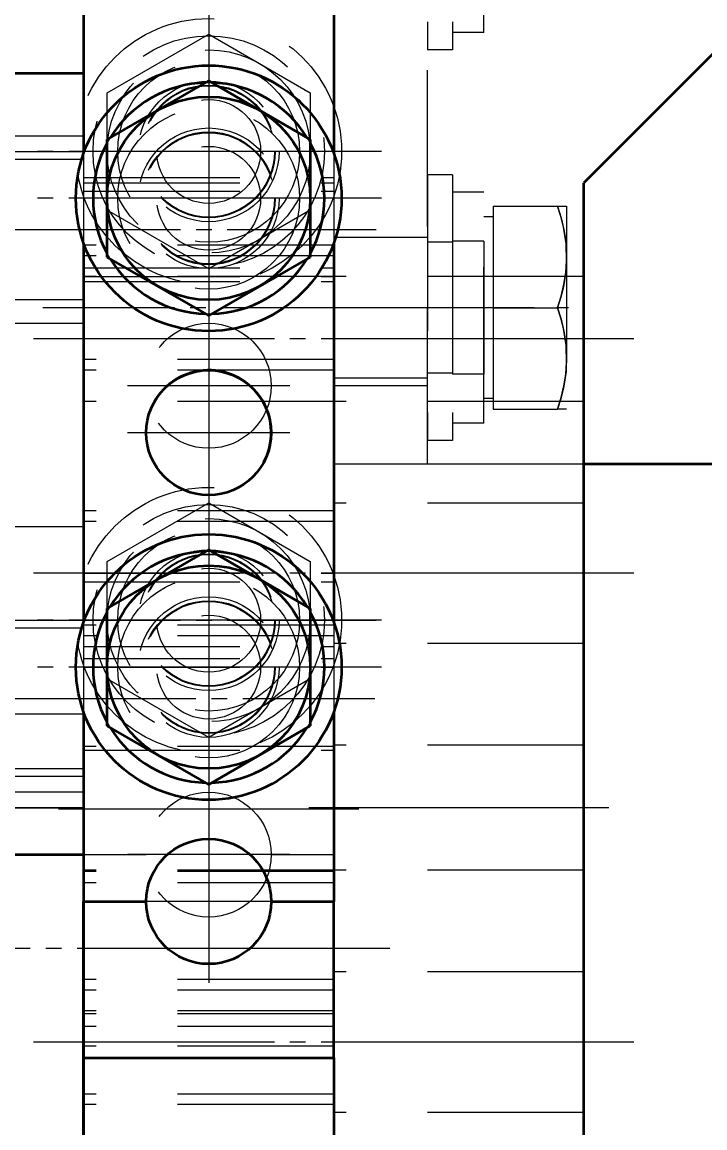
# Model space of a CAD drawing. Header units: millimetres. Extents: x 7914 to 16415, y -883 to 305.
# Drawn here: x 8846.4 to 8890.1, y -98.4 to -27.7 of the extents above; entities that cross this region are included whole.
import ezdxf

# ---------------------------------------------------------------- set-up
doc = ezdxf.new("R2010")
doc.units = ezdxf.units.MM
doc.linetypes.add('CENTER-HOKUTO', pattern=[23, 20, -1, 1, -1])
doc.linetypes.add('HIDDEN-HOKUTO', pattern=[3.8, 2.5, -1.3])
doc.layers.add('AM_7', color=2, linetype='CENTER-HOKUTO', lineweight=30)
doc.layers.add('AM_HID', color=1, linetype='HIDDEN-HOKUTO', lineweight=25)
doc.layers.add('word_dim', color=253, linetype='Continuous')
doc.styles.get("Standard").update_dxf_attribs({"font": 'romans.shx', "bigfont": 'bigfont.shx'})
doc.dimstyles.new('RS1-4', dxfattribs={"dimscale": 4, "dimtxt": 3.5, "dimasz": 3, "dimexe": 1, "dimexo": 0, "dimgap": 1, "dimtad": 3, "dimdsep": 46, "dimtxsty": 'Standard', "dimblk1": 'OPEN', "dimblk2": 'OPEN', "dimsah": 1, "dimcen": 0, "dimclrd": 256, "dimclre": 256, "dimclrt": 3, "dimadec": 0, "dimazin": 0, "dimtfac": 1, "dimtmove": 0, "dimatfit": 3, "dimldrblk": 'OPEN', "dimfxl": 0, "dimtolj": 1, "dimtzin": 0, "dimarcsym": 0})

# ---------------------------------------------------------------- blocks, each defined once
blk = doc.blocks.new('_Open')
at = {"color": 0, "lineweight": -2}
for p, q in [((-1, 0.1667), (0, 0)), ((-1, -0.1667), (0, 0)), ((0, 0), (-1, 0))]:
    blk.add_line(p, q, dxfattribs=at)
blk = doc.blocks.new('*D268')
at = {"layer": 'DEFPOINTS', "color": 0, "linetype": 'Continuous', "ltscale": 2}
for p in [(8745.359, 190.76), (9008.359, -33.444), (8745.359, -212.444)]:
    blk.add_point(p, dxfattribs=at)
at = {"layer": 'word_dim', "linetype": 'Continuous', "lineweight": -2, "ltscale": 2}
for p, q in [((8745.359, -212.444), (8745.359, 194.76)), ((9008.359, -33.444), (9008.359, 194.76)), ((8996.359, 190.76), (8757.359, 190.76))]:
    blk.add_line(p, q, dxfattribs=at)
at = {"layer": 'word_dim', "linetype": 'Continuous', "lineweight": -2, "ltscale": 2, "xscale": 12, "yscale": 12, "zscale": 12, "rotation": 180}
blk.add_blockref('_Open', (8745.359, 190.76), dxfattribs=at)
at = {"layer": 'word_dim', "linetype": 'Continuous', "lineweight": -2, "ltscale": 2, "xscale": 12, "yscale": 12, "zscale": 12}
blk.add_blockref('_Open', (9008.359, 190.76), dxfattribs=at)
at = {"layer": 'word_dim', "color": 3, "linetype": 'Continuous', "ltscale": 2, "insert": (8876.859, 201.76), "char_height": 14, "attachment_point": 5}
blk.add_mtext('\\A1;263', dxfattribs=at)

msp = doc.modelspace()

# ---------------------------------------------------------------- linework, layer by layer
at = {"color": 7, "lineweight": 35}
for p, q in [((8927.359, 7.056), (8882.359, -37.944)), ((8850.359, -8.944), (8850.359, -36.072)), ((8866.359, -8.944), (8866.359, -36.072)), ((8882.359, -102.944), (8882.359, -37.944)), ((8850.359, -41.816), (8850.359, -66.072)), ((8850.359, -41.816), (8850.359, -66.072)), ((8866.359, -41.816), (8866.359, -66.072)), ((8882.359, -55.944), (8968.359, -55.944)), ((8850.359, -71.816), (8850.359, -99.42)), ((8850.359, -204.944), (8850.359, -93.944))]:
    msp.add_line(p, q, dxfattribs=at)
at = {"color": 7, "lineweight": 35, "ltscale": 0.253194}
msp.add_line((8850.359, -25.944), (8850.359, -36.072), dxfattribs=at)
at = {"color": 7, "lineweight": 35, "ltscale": 0.15}
for p, q in [((8844.359, -30.944), (8850.359, -30.944)), ((8844.359, -80.944), (8850.359, -80.944))]:
    msp.add_line(p, q, dxfattribs=at)
at = {"color": 7, "lineweight": 35, "ltscale": 0.187615}
for p, q in [((8851.859, -35.187), (8858.359, -31.437)), ((8858.359, -31.437), (8864.859, -35.187)), ((8858.359, -46.452), (8851.859, -42.701)), ((8864.859, -42.701), (8858.359, -46.452)), ((8851.859, -65.187), (8858.359, -61.437)), ((8858.359, -61.437), (8864.859, -65.187)), ((8858.359, -76.452), (8851.859, -72.701)), ((8864.859, -72.701), (8858.359, -76.452))]:
    msp.add_line(p, q, dxfattribs=at)
at = {"color": 7, "lineweight": 35, "ltscale": 0.093916}
for p, q in [((8851.859, -38.944), (8851.859, -35.187)), ((8864.859, -35.187), (8864.859, -38.944)), ((8851.859, -42.701), (8851.859, -38.944)), ((8864.859, -38.944), (8864.859, -42.701)), ((8851.859, -68.944), (8851.859, -65.187)), ((8864.859, -65.187), (8864.859, -68.944)), ((8851.859, -72.701), (8851.859, -68.944)), ((8864.859, -68.944), (8864.859, -72.701))]:
    msp.add_line(p, q, dxfattribs=at)
at = {"color": 7, "lineweight": 35, "ltscale": 0.303194}
msp.add_line((8850.359, -71.816), (8850.359, -83.944), dxfattribs=at)
at = {"color": 7, "lineweight": 35, "ltscale": 0.303193}
msp.add_line((8866.359, -71.816), (8866.359, -83.944), dxfattribs=at)
at = {"color": 7, "lineweight": 35, "ltscale": 0.1}
for p, q in [((8850.359, -83.944), (8854.359, -83.944)), ((8862.359, -83.944), (8866.359, -83.944))]:
    msp.add_line(p, q, dxfattribs=at)
at = {"color": 7, "lineweight": 35, "ltscale": 0.25}
for p, q in [((8850.359, -93.944), (8850.359, -83.944)), ((8866.359, -93.944), (8866.359, -83.944))]:
    msp.add_line(p, q, dxfattribs=at)
at = {"color": 7, "lineweight": 35, "ltscale": 0.4}
msp.add_line((8850.359, -93.944), (8866.359, -93.944), dxfattribs=at)
at = {"color": 7, "lineweight": 35, "ltscale": 0.136905}
msp.add_line((8866.359, -93.944), (8866.359, -99.42), dxfattribs=at)
at = {"color": 7, "lineweight": 35}
for centre, radius in [((8858.359, -38.944), 8.5), ((8858.359, -38.944), 6.5), ((8858.359, -53.944), 4), ((8858.359, -68.944), 8.5), ((8858.359, -68.944), 6.5), ((8858.359, -83.944), 4), ((8858.359, -83.944), 4)]:
    msp.add_circle(centre, radius, dxfattribs=at)
for centre, radius, start, end in [((8858.359, -38.944), 7.4, 91.47549, 148.49879), ((8858.359, -38.944), 7.4, 31.50123, 88.52449), ((8858.359, -38.944), 7.4, 151.44734, 208.55266), ((8858.359, -38.944), 7.4, 331.44738, 28.55262), ((8858.359, -38.944), 7.4, 211.50117, 268.52454), ((8858.359, -38.944), 7.4, 271.47548, 328.4988), ((8858.359, -53.944), 4, 331.35211, 151.35212), ((8858.359, -68.944), 7.4, 91.47549, 148.49879), ((8858.359, -68.944), 7.4, 31.50123, 88.52449), ((8858.359, -68.944), 7.4, 151.44734, 208.55266), ((8858.359, -68.944), 7.4, 331.44738, 28.55262), ((8858.359, -68.944), 7.4, 211.50117, 268.52454), ((8858.359, -68.944), 7.4, 271.47548, 328.4988)]:
    msp.add_arc(centre, radius, start, end, dxfattribs=at)
at = {"layer": 'AM_7', "color": 2, "lineweight": 13}
for p, q in [((8858.359, -24.894), (8858.359, -46.994)), ((8858.359, -27.894), (8858.359, -49.994)), ((8869.409, -35.944), (8847.309, -35.944)), ((8869.409, -38.944), (8847.309, -38.944)), ((8836.549, -40.944), (8869.069, -40.944)), ((8879.179, -45.944), (8847.739, -45.944)), ((8858.359, -45.744), (8858.359, -56.144)), ((8881.386, -45.944), (8880.613, -45.944)), ((8885.559, -47.944), (8847.159, -47.944)), ((8858.359, -48.744), (8858.359, -59.144)), ((8863.559, -50.944), (8853.159, -50.944)), ((8863.559, -53.944), (8853.159, -53.944)), ((8858.359, -54.894), (8858.359, -76.994)), ((8858.359, -57.894), (8858.359, -79.994)), ((8885.559, -62.944), (8847.159, -62.944)), ((8836.549, -65.944), (8869.069, -65.944)), ((8869.409, -65.944), (8847.309, -65.944)), ((8869.409, -68.944), (8847.309, -68.944)), ((8837.539, -70.944), (8868.979, -70.944)), ((8858.359, -75.744), (8858.359, -86.144)), ((8867.959, -78.027), (8848.759, -78.027)), ((8883.959, -77.944), (8864.759, -77.944)), ((8858.359, -78.744), (8858.359, -89.144)), ((8863.559, -80.944), (8853.159, -80.944)), ((8863.559, -83.944), (8853.159, -83.944)), ((8869.939, -86.944), (8826.979, -86.944)), ((8885.559, -92.944), (8847.159, -92.944))]:
    msp.add_line(p, q, dxfattribs=at)
at = {"layer": 'AM_HID', "color": 1, "lineweight": 13, "ltscale": 4}
for p, q in [((8872.359, -55.944), (8872.359, -10.944)), ((8872.359, -12.444), (8872.359, -29.444)), ((8873.959, -12.444), (8873.959, -29.444)), ((8875.959, -28.344), (8875.959, -13.544)), ((8866.359, -25.944), (8866.359, -93.944)), ((8851.859, -32.187), (8858.359, -28.437)), ((8858.359, -28.437), (8864.859, -32.187)), ((8875.959, -28.344), (8873.959, -28.344)), ((8873.959, -29.444), (8872.359, -29.444)), ((8851.859, -35.187), (8851.859, -32.187)), ((8864.859, -32.187), (8864.859, -35.187)), ((8844.359, -34.944), (8850.359, -34.944)), ((8844.359, -35.944), (8850.359, -35.944)), ((8850.359, -36.072), (8850.359, -41.816)), ((8850.359, -36.072), (8850.359, -41.816)), ((8866.359, -36.072), (8866.359, -41.816)), ((8844.359, -36.444), (8850.359, -36.444)), ((8873.959, -37.444), (8872.359, -37.444)), ((8872.359, -37.444), (8872.359, -54.444)), ((8873.959, -37.444), (8873.959, -54.444)), ((8850.359, -37.621), (8866.359, -37.621)), ((8850.359, -37.944), (8866.359, -37.944)), ((8850.359, -38.486), (8866.359, -38.486)), ((8850.359, -38.486), (8866.359, -38.486)), ((8875.959, -38.544), (8873.959, -38.544)), ((8875.959, -53.344), (8875.959, -38.544)), ((8876.559, -39.444), (8876.559, -45.944)), ((8876.559, -39.444), (8880.678, -39.444)), ((8880.678, -39.444), (8881.259, -39.444)), ((8881.259, -39.444), (8881.259, -52.444)), ((8858.359, -43.452), (8851.859, -39.701)), ((8864.859, -39.701), (8858.359, -43.452)), ((8876.559, -40.129), (8875.959, -40.129)), ((8872.359, -41.444), (8866.359, -41.444)), ((8873.959, -41.744), (8872.359, -41.744)), ((8873.959, -41.694), (8873.959, -50.194)), ((8875.959, -41.694), (8873.959, -41.694)), ((8875.959, -41.694), (8875.959, -50.194)), ((8866.359, -41.944), (8850.359, -41.944)), ((8866.359, -42.621), (8850.359, -42.621)), ((8850.359, -43.403), (8866.359, -43.403)), ((8850.359, -43.403), (8866.359, -43.403)), ((8866.359, -43.944), (8850.359, -43.944)), ((8850.359, -43.944), (8866.359, -43.944)), ((8850.359, -44.268), (8866.359, -44.268)), ((8882.359, -43.944), (8866.359, -43.944)), ((8850.359, -45.444), (8844.359, -45.444)), ((8876.559, -45.944), (8876.559, -52.444)), ((8876.559, -45.944), (8880.678, -45.944)), ((8876.559, -45.944), (8880.678, -45.944)), ((8844.359, -46.944), (8850.359, -46.944)), ((8866.359, -49.268), (8850.359, -49.268)), ((8866.359, -49.944), (8850.359, -49.944)), ((8873.959, -50.144), (8872.359, -50.144)), ((8875.959, -50.194), (8873.959, -50.194)), ((8872.359, -50.444), (8866.359, -50.444)), ((8872.359, -50.944), (8866.359, -50.944)), ((8866.359, -51.944), (8850.359, -51.944)), ((8882.359, -51.944), (8866.359, -51.944)), ((8876.559, -51.759), (8875.959, -51.759)), ((8876.559, -52.444), (8880.678, -52.444)), ((8881.259, -52.444), (8880.678, -52.444)), ((8875.959, -53.344), (8873.959, -53.344)), ((8873.959, -54.444), (8872.359, -54.444)), ((8866.359, -55.944), (8876.359, -55.944)), ((8876.359, -55.944), (8882.359, -55.944)), ((8851.859, -62.187), (8858.359, -58.437)), ((8858.359, -58.437), (8864.859, -62.187)), ((8882.359, -58.444), (8866.359, -58.444)), ((8866.359, -58.944), (8850.359, -58.944)), ((8844.359, -59.944), (8850.359, -59.944)), ((8866.359, -59.621), (8850.359, -59.621)), ((8851.859, -65.187), (8851.859, -62.187)), ((8864.859, -62.187), (8864.859, -65.187)), ((8850.359, -62.944), (8866.359, -62.944)), ((8850.359, -63.486), (8866.359, -63.486)), ((8850.359, -63.486), (8866.359, -63.486)), ((8850.359, -66.444), (8844.359, -66.444)), ((8850.359, -66.072), (8850.359, -71.816)), ((8850.359, -66.072), (8850.359, -71.816)), ((8866.359, -66.268), (8850.359, -66.268)), ((8866.359, -66.072), (8866.359, -71.816)), ((8866.359, -66.944), (8850.359, -66.944)), ((8850.359, -67.621), (8866.359, -67.621)), ((8882.359, -67.444), (8866.359, -67.444)), ((8850.359, -68.403), (8866.359, -68.403)), ((8850.359, -68.403), (8866.359, -68.403)), ((8850.359, -68.944), (8866.359, -68.944)), ((8858.359, -73.452), (8851.859, -69.701)), ((8864.859, -69.701), (8858.359, -73.452)), ((8835.359, -71.944), (8850.359, -71.944)), ((8844.359, -71.944), (8850.359, -71.944)), ((8866.359, -74.027), (8850.359, -74.027)), ((8850.359, -74.268), (8866.359, -74.268)), ((8882.359, -73.944), (8866.359, -73.944)), ((8844.359, -75.444), (8850.359, -75.444)), ((8850.359, -75.944), (8844.359, -75.944)), ((8835.359, -76.944), (8850.359, -76.944)), ((8850.359, -76.944), (8835.359, -76.944)), ((8850.359, -77.944), (8844.359, -77.944)), ((8844.359, -77.944), (8850.359, -77.944)), ((8850.359, -80.944), (8854.359, -80.944)), ((8862.359, -80.944), (8866.359, -80.944)), ((8835.359, -81.444), (8850.359, -81.444)), ((8835.359, -81.444), (8850.359, -81.444)), ((8866.359, -81.944), (8850.359, -81.944)), ((8866.359, -81.944), (8850.359, -81.944)), ((8866.359, -82.027), (8850.359, -82.027)), ((8882.359, -81.944), (8866.359, -81.944)), ((8866.359, -82.756), (8850.359, -82.756)), ((8866.359, -82.756), (8850.359, -82.756)), ((8882.359, -88.444), (8866.359, -88.444)), ((8866.359, -88.944), (8850.359, -88.944)), ((8866.359, -89.621), (8850.359, -89.621)), ((8866.359, -90.944), (8850.359, -90.944)), ((8866.359, -91.132), (8850.359, -91.132)), ((8866.359, -91.132), (8850.359, -91.132)), ((8866.359, -91.944), (8850.359, -91.944)), ((8866.359, -91.944), (8850.359, -91.944)), ((8835.359, -92.444), (8850.359, -92.444)), ((8835.359, -92.444), (8850.359, -92.444)), ((8866.359, -93.213), (8850.359, -93.213)), ((8866.359, -93.944), (8866.359, -102.944)), ((8866.359, -96.268), (8850.359, -96.268)), ((8866.359, -96.944), (8850.359, -96.944)), ((8882.359, -97.444), (8866.359, -97.444))]:
    msp.add_line(p, q, dxfattribs=at)
for points in [[(8880.678, -39.444), (8880.903, -40.189), (8881.081, -40.945), (8881.199, -41.69), (8881.254, -42.44), (8881.217, -43.526), (8881.048, -44.602), (8880.882, -45.277), (8880.678, -45.944)], [(8880.678, -45.944), (8880.903, -45.199), (8881.081, -44.444), (8881.199, -43.698), (8881.254, -42.948), (8881.217, -41.863), (8881.048, -40.786), (8880.882, -40.111), (8880.678, -39.444)], [(8880.678, -45.944), (8880.903, -46.689), (8881.081, -47.445), (8881.199, -48.19), (8881.254, -48.94), (8881.217, -50.026), (8881.048, -51.102), (8880.882, -51.777), (8880.678, -52.444)], [(8880.678, -52.444), (8880.903, -51.699), (8881.081, -50.944), (8881.199, -50.198), (8881.254, -49.448), (8881.217, -48.363), (8881.048, -47.286), (8880.882, -46.611), (8880.678, -45.944)]]:
    msp.add_lwpolyline(points, dxfattribs=at)
for centre, radius in [((8858.359, -35.944), 8.5), ((8858.359, -35.944), 7.4), ((8858.359, -35.944), 6.5), ((8858.359, -35.944), 5.815), ((8858.359, -35.944), 4.5), ((8858.359, -35.944), 4.25), ((8858.359, -35.944), 4.2), ((8858.359, -38.944), 5.815), ((8858.359, -35.944), 3.324), ((8858.359, -38.944), 4.5), ((8858.359, -38.944), 4.25), ((8858.359, -38.944), 4.2), ((8858.359, -38.944), 3.324), ((8858.359, -50.944), 4), ((8858.359, -50.944), 4), ((8858.359, -65.944), 8.5), ((8858.359, -65.944), 7.4), ((8858.359, -65.944), 6.5), ((8858.359, -65.944), 5.815), ((8858.359, -65.944), 4.5), ((8858.359, -65.944), 4.25), ((8858.359, -65.944), 4.2), ((8858.359, -65.944), 3.324), ((8858.359, -68.944), 5.815), ((8858.359, -68.944), 4.5), ((8858.359, -68.944), 4.25), ((8858.359, -68.944), 4.2), ((8858.359, -68.944), 3.323), ((8858.359, -80.944), 4), ((8858.359, -80.944), 4)]:
    msp.add_circle(centre, radius, dxfattribs=at)
for centre, radius, start, end in [((8858.359, -38.944), 7.4, 88.52449, 91.47549), ((8858.359, -38.944), 7.4, 148.49879, 151.44734), ((8858.359, -38.944), 7.4, 28.55262, 31.50123), ((8858.359, -38.944), 7.4, 208.55266, 211.50117), ((8858.359, -38.944), 7.4, 328.4988, 331.44738), ((8858.359, -38.944), 7.4, 268.52454, 271.47548), ((8858.359, -53.944), 4, 151.35212, 331.35211), ((8858.359, -68.944), 7.4, 88.52449, 91.47549), ((8858.359, -68.944), 7.4, 148.49879, 151.44734), ((8858.359, -68.944), 7.4, 28.55262, 31.50123), ((8858.359, -68.944), 7.4, 208.55266, 211.50117), ((8858.359, -68.944), 7.4, 328.4988, 331.44738), ((8858.359, -68.944), 7.4, 268.52454, 271.47548)]:
    msp.add_arc(centre, radius, start, end, dxfattribs=at)

# ---------------------------------------------------------------- dimensions: what is measured, and where the dimension line sits
at = {"layer": 'word_dim', "linetype": 'Continuous', "ltscale": 2}
dim = msp.add_linear_dim(base=(8745.359, 190.76), p1=(9008.359, -33.444), p2=(8745.359, -212.444), dimstyle='RS1-4', dxfattribs=at)
dim.commit()
dim.dimension.update_dxf_attribs({"geometry": '*D268', "text_midpoint": (8876.859, 201.76)})

doc.saveas('drawing.dxf')
